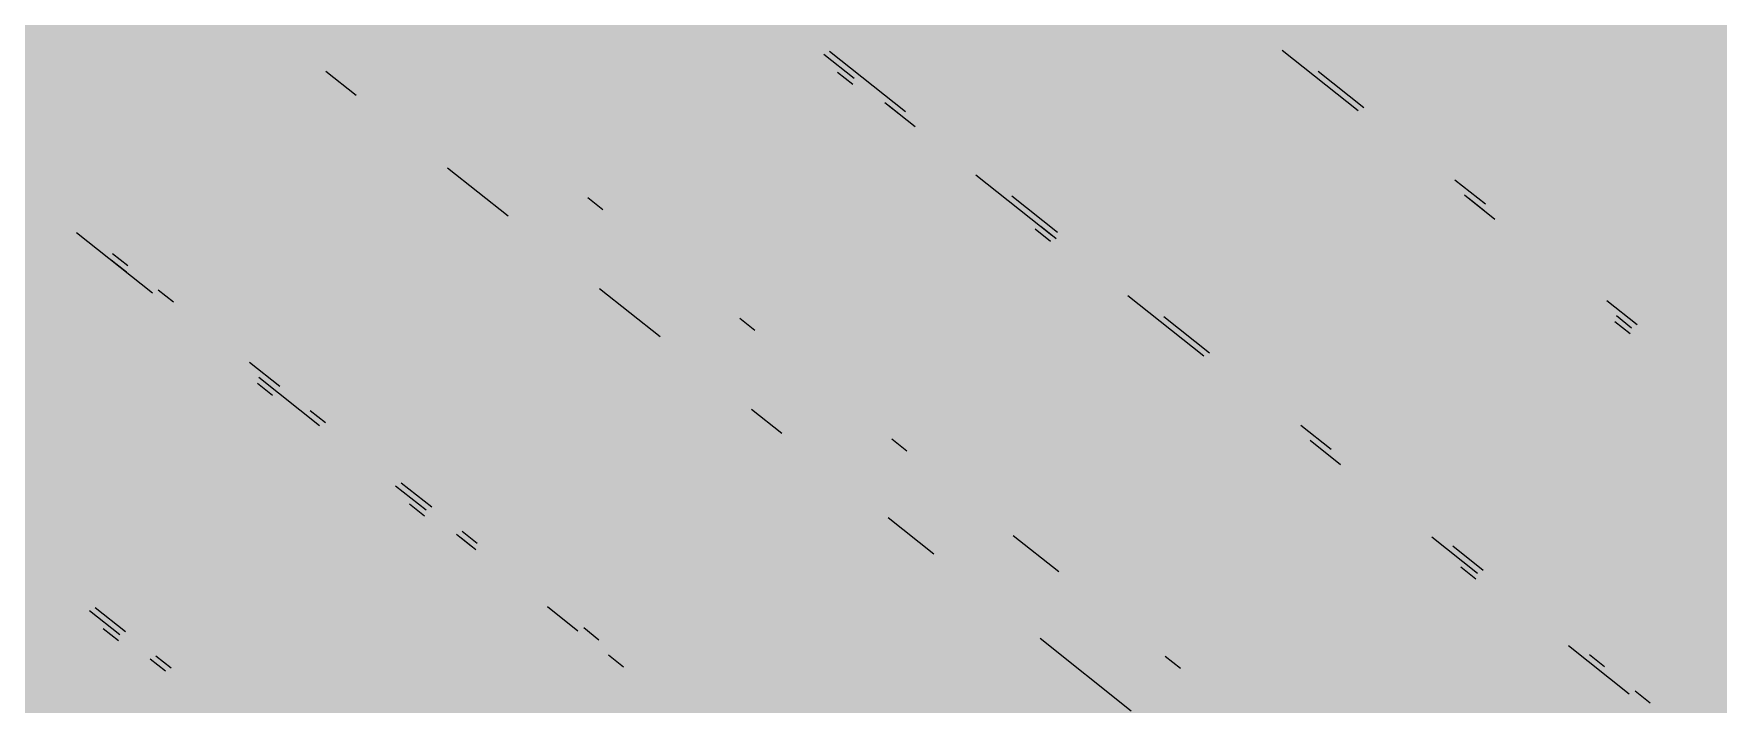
# Model space of a CAD drawing. Header units: millimetres. Extents: x 5 to 1315, y 5 to 292.
# Drawn here: x 1169.089 to 1172.768, y 91.334 to 92.797 of the extents above; entities that cross this region are included whole.
import ezdxf

# ---------------------------------------------------------------- set-up
doc = ezdxf.new("R2010")
doc.units = ezdxf.units.MM
doc.layers.add('EXISTING', color=7, linetype='Continuous')
doc.layers.add('IMAGES', color=7, linetype='Continuous')

# ---------------------------------------------------------------- blocks, each defined once
blk = doc.blocks.new('SHEET_03')
at = {"layer": 'EXISTING', "color": 250, "lineweight": 9}
for p, q in [((270.8148, 92.7527), (270.8812, 92.7)), ((270.9932, 92.6269), (270.8273, 92.7585)), ((271.8156, 92.7614), (271.9816, 92.6297)), ((269.7269, 92.7155), (269.7933, 92.6629)), ((270.878, 92.6864), (270.8448, 92.7127)), ((271.9941, 92.6356), (271.8945, 92.7146)), ((270.9476, 92.6473), (271.0139, 92.5947)), ((270.9901, 92.6132), (270.9569, 92.6396)), ((269.9925, 92.5048), (270.1253, 92.3995)), ((271.1467, 92.4893), (271.3127, 92.3576)), ((272.2597, 92.4249), (272.1933, 92.4775)), ((270.3322, 92.4127), (270.299, 92.4391)), ((271.3252, 92.3635), (271.2256, 92.4425)), ((272.214, 92.4453), (272.2804, 92.3927)), ((272.2565, 92.4112), (272.2233, 92.4376)), ((271.3096, 92.344), (271.2764, 92.3703)), ((271.3221, 92.3498), (271.2889, 92.3762)), ((269.1821, 92.3635), (269.3481, 92.2318)), ((269.2911, 92.2768), (269.2579, 92.3031)), ((269.2942, 92.2904), (269.261, 92.3167)), ((269.3938, 92.2114), (269.3606, 92.2377)), ((270.3244, 92.2414), (270.4572, 92.1361)), ((271.4787, 92.2259), (271.6447, 92.0942)), ((272.5916, 92.1615), (272.5252, 92.2141)), ((272.5459, 92.1819), (272.5791, 92.1556)), ((270.6641, 92.1494), (270.6309, 92.1757)), ((271.6571, 92.1001), (271.5576, 92.1791)), ((272.576, 92.142), (272.5428, 92.1683)), ((269.6262, 92.027), (269.5598, 92.0797)), ((269.6106, 92.0075), (269.5774, 92.0338)), ((269.5805, 92.0475), (269.7133, 91.9421)), ((269.7258, 91.948), (269.6926, 91.9743)), ((270.6564, 91.978), (270.7228, 91.9254)), ((271.9227, 91.8894), (271.8563, 91.942)), ((270.9961, 91.886), (270.9629, 91.9123)), ((271.877, 91.9098), (271.9434, 91.8572)), ((269.9581, 91.7636), (269.8917, 91.8163)), ((269.8793, 91.8104), (269.9456, 91.7577)), ((269.9425, 91.7441), (269.9093, 91.7704)), ((270.9552, 91.741), (271.0547, 91.662)), ((270.012, 91.7051), (270.0452, 91.6787)), ((270.0577, 91.6846), (270.0245, 91.7109)), ((270.0546, 91.671), (270.0214, 91.6973)), ((271.328, 91.6226), (271.2284, 91.7016)), ((272.1426, 91.6991), (272.2422, 91.6201)), ((272.2547, 91.626), (272.1883, 91.6786)), ((272.239, 91.6065), (272.2058, 91.6328)), ((269.2104, 91.5383), (269.2767, 91.4856)), ((269.2892, 91.4915), (269.2228, 91.5442)), ((270.2112, 91.547), (270.2776, 91.4943)), ((269.2736, 91.472), (269.2404, 91.4983)), ((270.3233, 91.4739), (270.2901, 91.5002)), ((271.2871, 91.4776), (271.4863, 91.3196)), ((272.4414, 91.4621), (272.5741, 91.3567)), ((269.3431, 91.4329), (269.3763, 91.4066)), ((269.3888, 91.4125), (269.3556, 91.4388)), ((270.344, 91.4417), (270.3772, 91.4153)), ((271.5936, 91.4119), (271.5604, 91.4382)), ((272.5202, 91.4153), (272.487, 91.4416)), ((272.6198, 91.3362), (272.5866, 91.3626))]:
    blk.add_line(p, q, dxfattribs=at)
at = {"layer": 'IMAGES', "color": 7}
for points in [[(268.9055, 92.7366), (269.3873, 92.7366), (268.9055, 92.833), (269.3873, 92.833)], [(269.3873, 92.7366), (269.4836, 92.7366), (269.3873, 92.833), (269.4836, 92.833)], [(269.4836, 92.7366), (269.58, 92.7366), (269.4836, 92.833), (269.58, 92.833)], [(269.58, 92.7366), (269.6764, 92.7366), (269.58, 92.833), (269.6764, 92.833)], [(269.6764, 92.7366), (269.8691, 92.7366), (269.6764, 92.833), (269.8691, 92.833)], [(269.8691, 92.7366), (269.9655, 92.7366), (269.8691, 92.833), (269.9655, 92.833)], [(269.9655, 92.7366), (270.0618, 92.7366), (269.9655, 92.833), (270.0618, 92.833)], [(270.0618, 92.7366), (270.5436, 92.7366), (270.0618, 92.833), (270.5436, 92.833)], [(270.5436, 92.7366), (270.64, 92.7366), (270.5436, 92.833), (270.64, 92.833)], [(270.64, 92.7366), (270.7364, 92.7366), (270.64, 92.833), (270.7364, 92.833)], [(270.7364, 92.7366), (270.9291, 92.7366), (270.7364, 92.833), (270.9291, 92.833)], [(270.9291, 92.7366), (271.0255, 92.7366), (270.9291, 92.833), (271.0255, 92.833)], [(271.0255, 92.7366), (271.5073, 92.7366), (271.0255, 92.833), (271.5073, 92.833)], [(271.5073, 92.7366), (271.6036, 92.7366), (271.5073, 92.833), (271.6036, 92.833)], [(271.6036, 92.7366), (271.7, 92.7366), (271.6036, 92.833), (271.7, 92.833)], [(271.7, 92.7366), (271.8927, 92.7366), (271.7, 92.833), (271.8927, 92.833)], [(271.8927, 92.7366), (271.9891, 92.7366), (271.8927, 92.833), (271.9891, 92.833)], [(271.9891, 92.7366), (272.0855, 92.7366), (271.9891, 92.833), (272.0855, 92.833)], [(272.0855, 92.7366), (272.5673, 92.7366), (272.0855, 92.833), (272.5673, 92.833)], [(272.5673, 92.7366), (272.6636, 92.7366), (272.5673, 92.833), (272.6636, 92.833)], [(272.6636, 92.7366), (272.76, 92.7366), (272.6636, 92.833), (272.76, 92.833)], [(272.76, 92.7366), (272.8564, 92.7366), (272.76, 92.833), (272.8564, 92.833)], [(269.0018, 92.6402), (269.4836, 92.6402), (269.0018, 92.7366), (269.4836, 92.7366)], [(269.4836, 92.6402), (269.58, 92.6402), (269.4836, 92.7366), (269.58, 92.7366)], [(269.58, 92.6402), (269.6764, 92.6402), (269.58, 92.7366), (269.6764, 92.7366)], [(269.6764, 92.6402), (269.8691, 92.6402), (269.6764, 92.7366), (269.8691, 92.7366)], [(269.8691, 92.5438), (269.9655, 92.5438), (269.8691, 92.7366), (269.9655, 92.7366)], [(269.9655, 92.6402), (270.0618, 92.6402), (269.9655, 92.7366), (270.0618, 92.7366)], [(270.0618, 92.6402), (270.2545, 92.6402), (270.0618, 92.7366), (270.2545, 92.7366)], [(270.2545, 92.6402), (270.64, 92.6402), (270.2545, 92.7366), (270.64, 92.7366)], [(270.64, 92.6402), (270.7364, 92.6402), (270.64, 92.7366), (270.7364, 92.7366)], [(270.7364, 92.6402), (270.8327, 92.6402), (270.7364, 92.7366), (270.8327, 92.7366)], [(270.8327, 92.6402), (271.0255, 92.6402), (270.8327, 92.7366), (271.0255, 92.7366)], [(271.0255, 92.6402), (271.1218, 92.6402), (271.0255, 92.7366), (271.1218, 92.7366)], [(271.1218, 92.6402), (271.2182, 92.6402), (271.1218, 92.7366), (271.2182, 92.7366)], [(271.2182, 92.6402), (271.7, 92.6402), (271.2182, 92.7366), (271.7, 92.7366)], [(271.7, 92.6402), (271.7964, 92.6402), (271.7, 92.7366), (271.7964, 92.7366)], [(271.7964, 92.6402), (271.9891, 92.6402), (271.7964, 92.7366), (271.9891, 92.7366)], [(271.9891, 92.6402), (272.0855, 92.6402), (271.9891, 92.7366), (272.0855, 92.7366)], [(272.0855, 92.6402), (272.1818, 92.6402), (272.0855, 92.7366), (272.1818, 92.7366)], [(272.1818, 92.6402), (272.6636, 92.6402), (272.1818, 92.7366), (272.6636, 92.7366)], [(272.6636, 92.6402), (272.76, 92.6402), (272.6636, 92.7366), (272.76, 92.7366)], [(272.76, 92.6402), (272.8564, 92.6402), (272.76, 92.7366), (272.8564, 92.7366)], [(269.0018, 92.5438), (269.0982, 92.5438), (269.0018, 92.6402), (269.0982, 92.6402)], [(269.0982, 92.5438), (269.1945, 92.5438), (269.0982, 92.6402), (269.1945, 92.6402)], [(269.1945, 92.5438), (269.58, 92.5438), (269.1945, 92.6402), (269.58, 92.6402)], [(269.58, 92.5438), (269.6764, 92.5438), (269.58, 92.6402), (269.6764, 92.6402)], [(269.6764, 92.5438), (269.7727, 92.5438), (269.6764, 92.6402), (269.7727, 92.6402)], [(269.7727, 92.5438), (269.8691, 92.5438), (269.7727, 92.6402), (269.8691, 92.6402)], [(269.9655, 92.5438), (270.0618, 92.5438), (269.9655, 92.6402), (270.0618, 92.6402)], [(270.0618, 92.5438), (270.1582, 92.5438), (270.0618, 92.6402), (270.1582, 92.6402)], [(270.1582, 92.5438), (270.2545, 92.5438), (270.1582, 92.6402), (270.2545, 92.6402)], [(270.2545, 92.5438), (270.3509, 92.5438), (270.2545, 92.6402), (270.3509, 92.6402)], [(270.3509, 92.5438), (270.7364, 92.5438), (270.3509, 92.6402), (270.7364, 92.6402)], [(270.7364, 92.5438), (270.8327, 92.5438), (270.7364, 92.6402), (270.8327, 92.6402)], [(270.8327, 92.5438), (270.9291, 92.5438), (270.8327, 92.6402), (270.9291, 92.6402)], [(270.9291, 92.5438), (271.0255, 92.5438), (270.9291, 92.6402), (271.0255, 92.6402)], [(271.0255, 92.4474), (271.1218, 92.4474), (271.0255, 92.6402), (271.1218, 92.6402)], [(271.1218, 92.5438), (271.2182, 92.5438), (271.1218, 92.6402), (271.2182, 92.6402)], [(271.2182, 92.5438), (271.3145, 92.5438), (271.2182, 92.6402), (271.3145, 92.6402)], [(271.3145, 92.5438), (271.7964, 92.5438), (271.3145, 92.6402), (271.7964, 92.6402)], [(271.7964, 92.5438), (271.8927, 92.5438), (271.7964, 92.6402), (271.8927, 92.6402)], [(271.8927, 92.5438), (272.1818, 92.5438), (271.8927, 92.6402), (272.1818, 92.6402)], [(272.1818, 92.5438), (272.76, 92.5438), (272.1818, 92.6402), (272.76, 92.6402)], [(272.76, 92.5438), (272.8564, 92.5438), (272.76, 92.6402), (272.8564, 92.6402)], [(268.9055, 92.4474), (269.0982, 92.4474), (268.9055, 92.5438), (269.0982, 92.5438)], [(269.0982, 92.4474), (269.1945, 92.4474), (269.0982, 92.5438), (269.1945, 92.5438)], [(269.1945, 92.4474), (269.2909, 92.4474), (269.1945, 92.5438), (269.2909, 92.5438)], [(269.2909, 92.4474), (269.6764, 92.4474), (269.2909, 92.5438), (269.6764, 92.5438)], [(269.6764, 92.4474), (269.7727, 92.4474), (269.6764, 92.5438), (269.7727, 92.5438)], [(269.7727, 92.4474), (269.8691, 92.4474), (269.7727, 92.5438), (269.8691, 92.5438)], [(269.8691, 92.4474), (269.9655, 92.4474), (269.8691, 92.5438), (269.9655, 92.5438)], [(269.9655, 92.4474), (270.1582, 92.4474), (269.9655, 92.5438), (270.1582, 92.5438)], [(270.1582, 92.4474), (270.2545, 92.4474), (270.1582, 92.5438), (270.2545, 92.5438)], [(270.2545, 92.4474), (270.3509, 92.4474), (270.2545, 92.5438), (270.3509, 92.5438)], [(270.3509, 92.4474), (270.4473, 92.4474), (270.3509, 92.5438), (270.4473, 92.5438)], [(270.4473, 92.4474), (270.8327, 92.4474), (270.4473, 92.5438), (270.8327, 92.5438)], [(270.8327, 92.4474), (270.9291, 92.4474), (270.8327, 92.5438), (270.9291, 92.5438)], [(270.9291, 92.4474), (271.0255, 92.4474), (270.9291, 92.5438), (271.0255, 92.5438)], [(271.1218, 92.4474), (271.2182, 92.4474), (271.1218, 92.5438), (271.2182, 92.5438)], [(271.2182, 92.4474), (271.3145, 92.4474), (271.2182, 92.5438), (271.3145, 92.5438)], [(271.3145, 92.4474), (271.4109, 92.4474), (271.3145, 92.5438), (271.4109, 92.5438)], [(271.4109, 92.4474), (271.8927, 92.4474), (271.4109, 92.5438), (271.8927, 92.5438)], [(271.8927, 92.4474), (271.9891, 92.4474), (271.8927, 92.5438), (271.9891, 92.5438)], [(271.9891, 92.4474), (272.0855, 92.4474), (271.9891, 92.5438), (272.0855, 92.5438)], [(272.0855, 92.4474), (272.2782, 92.4474), (272.0855, 92.5438), (272.2782, 92.5438)], [(272.2782, 92.4474), (272.3745, 92.4474), (272.2782, 92.5438), (272.3745, 92.5438)], [(272.3745, 92.4474), (272.9527, 92.4474), (272.3745, 92.5438), (272.9527, 92.5438)], [(269.0018, 92.351), (269.0982, 92.351), (269.0018, 92.4474), (269.0982, 92.4474)], [(269.0982, 92.351), (269.1945, 92.351), (269.0982, 92.4474), (269.1945, 92.4474)], [(269.1945, 92.351), (269.2909, 92.351), (269.1945, 92.4474), (269.2909, 92.4474)], [(269.2909, 92.351), (269.3873, 92.351), (269.2909, 92.4474), (269.3873, 92.4474)], [(269.3873, 92.351), (269.8691, 92.351), (269.3873, 92.4474), (269.8691, 92.4474)], [(269.8691, 92.351), (269.9655, 92.351), (269.8691, 92.4474), (269.9655, 92.4474)], [(269.9655, 92.351), (270.0618, 92.351), (269.9655, 92.4474), (270.0618, 92.4474)], [(270.0618, 92.351), (270.1582, 92.351), (270.0618, 92.4474), (270.1582, 92.4474)], [(270.1582, 92.351), (270.3509, 92.351), (270.1582, 92.4474), (270.3509, 92.4474)], [(270.3509, 92.351), (270.4473, 92.351), (270.3509, 92.4474), (270.4473, 92.4474)], [(270.4473, 92.351), (270.5436, 92.351), (270.4473, 92.4474), (270.5436, 92.4474)], [(270.5436, 92.351), (270.9291, 92.351), (270.5436, 92.4474), (270.9291, 92.4474)], [(270.9291, 92.351), (271.0255, 92.351), (270.9291, 92.4474), (271.0255, 92.4474)], [(271.0255, 92.351), (271.1218, 92.351), (271.0255, 92.4474), (271.1218, 92.4474)], [(271.1218, 92.351), (271.2182, 92.351), (271.1218, 92.4474), (271.2182, 92.4474)], [(271.2182, 92.351), (271.3145, 92.351), (271.2182, 92.4474), (271.3145, 92.4474)], [(271.3145, 92.351), (271.4109, 92.351), (271.3145, 92.4474), (271.4109, 92.4474)], [(271.4109, 92.351), (271.5073, 92.351), (271.4109, 92.4474), (271.5073, 92.4474)], [(271.5073, 92.351), (272.1818, 92.351), (271.5073, 92.4474), (272.1818, 92.4474)], [(272.1818, 92.351), (272.3745, 92.351), (272.1818, 92.4474), (272.3745, 92.4474)], [(272.3745, 92.351), (273.0491, 92.351), (272.3745, 92.4474), (273.0491, 92.4474)], [(269.0018, 92.2546), (269.0982, 92.2546), (269.0018, 92.351), (269.0982, 92.351)], [(269.0982, 92.2546), (269.1945, 92.2546), (269.0982, 92.351), (269.1945, 92.351)], [(269.1945, 92.2546), (269.3873, 92.2546), (269.1945, 92.351), (269.3873, 92.351)], [(269.3873, 92.2546), (269.4836, 92.2546), (269.3873, 92.351), (269.4836, 92.351)], [(269.4836, 92.2546), (269.9655, 92.2546), (269.4836, 92.351), (269.9655, 92.351)], [(269.9655, 92.2546), (270.0618, 92.2546), (269.9655, 92.351), (270.0618, 92.351)], [(270.0618, 92.2546), (270.1582, 92.2546), (270.0618, 92.351), (270.1582, 92.351)], [(270.1582, 92.2546), (270.2545, 92.2546), (270.1582, 92.351), (270.2545, 92.351)], [(270.2545, 92.2546), (270.3509, 92.2546), (270.2545, 92.351), (270.3509, 92.351)], [(270.3509, 92.2546), (270.5436, 92.2546), (270.3509, 92.351), (270.5436, 92.351)], [(270.5436, 92.2546), (270.64, 92.2546), (270.5436, 92.351), (270.64, 92.351)], [(270.64, 92.2546), (270.7364, 92.2546), (270.64, 92.351), (270.7364, 92.351)], [(270.7364, 92.2546), (271.1218, 92.2546), (270.7364, 92.351), (271.1218, 92.351)], [(271.1218, 92.2546), (271.2182, 92.2546), (271.1218, 92.351), (271.2182, 92.351)], [(271.2182, 92.2546), (271.3145, 92.2546), (271.2182, 92.351), (271.3145, 92.351)], [(271.3145, 92.2546), (271.5073, 92.2546), (271.3145, 92.351), (271.5073, 92.351)], [(271.5073, 92.2546), (271.6036, 92.2546), (271.5073, 92.351), (271.6036, 92.351)], [(271.6036, 92.2546), (271.7, 92.2546), (271.6036, 92.351), (271.7, 92.351)], [(271.7, 92.2546), (272.0855, 92.2546), (271.7, 92.351), (272.0855, 92.351)], [(272.0855, 92.2546), (272.1818, 92.2546), (272.0855, 92.351), (272.1818, 92.351)], [(272.1818, 92.2546), (272.2782, 92.2546), (272.1818, 92.351), (272.2782, 92.351)], [(272.2782, 92.2546), (272.4709, 92.2546), (272.2782, 92.351), (272.4709, 92.351)], [(272.4709, 92.2546), (272.5673, 92.2546), (272.4709, 92.351), (272.5673, 92.351)], [(272.5673, 92.2546), (272.6636, 92.2546), (272.5673, 92.351), (272.6636, 92.351)], [(272.6636, 92.2546), (273.1455, 92.2546), (272.6636, 92.351), (273.1455, 92.351)], [(268.6164, 92.1582), (269.0982, 92.1582), (268.6164, 92.2546), (269.0982, 92.2546)], [(269.0982, 92.1582), (269.1945, 92.1582), (269.0982, 92.2546), (269.1945, 92.2546)], [(269.1945, 92.1582), (269.2909, 92.1582), (269.1945, 92.2546), (269.2909, 92.2546)], [(269.2909, 92.1582), (269.4836, 92.1582), (269.2909, 92.2546), (269.4836, 92.2546)], [(269.4836, 92.1582), (269.58, 92.1582), (269.4836, 92.2546), (269.58, 92.2546)], [(269.58, 92.1582), (269.6764, 92.1582), (269.58, 92.2546), (269.6764, 92.2546)], [(269.6764, 92.1582), (270.0618, 92.1582), (269.6764, 92.2546), (270.0618, 92.2546)], [(270.0618, 92.1582), (270.1582, 92.1582), (270.0618, 92.2546), (270.1582, 92.2546)], [(270.1582, 92.1582), (270.2545, 92.1582), (270.1582, 92.2546), (270.2545, 92.2546)], [(270.2545, 92.1582), (270.3509, 92.1582), (270.2545, 92.2546), (270.3509, 92.2546)], [(270.3509, 92.1582), (270.4473, 92.1582), (270.3509, 92.2546), (270.4473, 92.2546)], [(270.4473, 92.1582), (270.64, 92.1582), (270.4473, 92.2546), (270.64, 92.2546)], [(270.64, 92.1582), (270.7364, 92.1582), (270.64, 92.2546), (270.7364, 92.2546)], [(270.7364, 92.1582), (270.8327, 92.1582), (270.7364, 92.2546), (270.8327, 92.2546)], [(270.8327, 92.1582), (271.2182, 92.1582), (270.8327, 92.2546), (271.2182, 92.2546)], [(271.2182, 92.1582), (271.4109, 92.1582), (271.2182, 92.2546), (271.4109, 92.2546)], [(271.4109, 92.1582), (271.6036, 92.1582), (271.4109, 92.2546), (271.6036, 92.2546)], [(271.6036, 92.1582), (271.7, 92.1582), (271.6036, 92.2546), (271.7, 92.2546)], [(271.7, 92.1582), (271.7964, 92.1582), (271.7, 92.2546), (271.7964, 92.2546)], [(271.7964, 92.1582), (272.2782, 92.1582), (271.7964, 92.2546), (272.2782, 92.2546)], [(272.2782, 92.1582), (272.3745, 92.1582), (272.2782, 92.2546), (272.3745, 92.2546)], [(272.3745, 92.1582), (272.4709, 92.1582), (272.3745, 92.2546), (272.4709, 92.2546)], [(272.4709, 92.1582), (272.6636, 92.1582), (272.4709, 92.2546), (272.6636, 92.2546)], [(272.6636, 92.1582), (272.76, 92.1582), (272.6636, 92.2546), (272.76, 92.2546)], [(272.76, 92.1582), (273.3382, 92.1582), (272.76, 92.2546), (273.3382, 92.2546)], [(268.7127, 92.0618), (269.2909, 92.0618), (268.7127, 92.1582), (269.2909, 92.1582)], [(269.2909, 92.0618), (269.3873, 92.0618), (269.2909, 92.1582), (269.3873, 92.1582)], [(269.3873, 92.0618), (269.4836, 92.0618), (269.3873, 92.1582), (269.4836, 92.1582)], [(269.4836, 92.0618), (269.58, 92.0618), (269.4836, 92.1582), (269.58, 92.1582)], [(269.58, 92.0618), (269.6764, 92.0618), (269.58, 92.1582), (269.6764, 92.1582)], [(269.6764, 92.0618), (269.7727, 92.0618), (269.6764, 92.1582), (269.7727, 92.1582)], [(269.7727, 92.0618), (270.2545, 92.0618), (269.7727, 92.1582), (270.2545, 92.1582)], [(270.2545, 92.0618), (270.3509, 92.0618), (270.2545, 92.1582), (270.3509, 92.1582)], [(270.3509, 92.0618), (270.4473, 92.0618), (270.3509, 92.1582), (270.4473, 92.1582)], [(270.4473, 92.0618), (270.5436, 92.0618), (270.4473, 92.1582), (270.5436, 92.1582)], [(270.5436, 92.0618), (270.64, 92.0618), (270.5436, 92.1582), (270.64, 92.1582)], [(270.64, 92.0618), (270.8327, 92.0618), (270.64, 92.1582), (270.8327, 92.1582)], [(270.8327, 92.0618), (270.9291, 92.0618), (270.8327, 92.1582), (270.9291, 92.1582)], [(270.9291, 92.0618), (271.4109, 92.0618), (270.9291, 92.1582), (271.4109, 92.1582)], [(271.4109, 92.0618), (271.5073, 92.0618), (271.4109, 92.1582), (271.5073, 92.1582)], [(271.5073, 92.0618), (271.7, 92.0618), (271.5073, 92.1582), (271.7, 92.1582)], [(271.7, 92.0618), (271.7964, 92.0618), (271.7, 92.1582), (271.7964, 92.1582)], [(271.7964, 92.0618), (271.8927, 92.0618), (271.7964, 92.1582), (271.8927, 92.1582)], [(271.8927, 92.0618), (272.3745, 92.0618), (271.8927, 92.1582), (272.3745, 92.1582)], [(272.3745, 92.0618), (272.4709, 92.0618), (272.3745, 92.1582), (272.4709, 92.1582)], [(272.4709, 92.0618), (272.5673, 92.0618), (272.4709, 92.1582), (272.5673, 92.1582)], [(272.5673, 92.0618), (272.76, 92.0618), (272.5673, 92.1582), (272.76, 92.1582)], [(272.76, 92.0618), (272.8564, 92.0618), (272.76, 92.1582), (272.8564, 92.1582)], [(268.9055, 91.9654), (269.3873, 91.9654), (268.9055, 92.0618), (269.3873, 92.0618)], [(269.3873, 91.9654), (269.4836, 91.9654), (269.3873, 92.0618), (269.4836, 92.0618)], [(269.4836, 91.9654), (269.58, 91.9654), (269.4836, 92.0618), (269.58, 92.0618)], [(269.58, 91.9654), (269.6764, 91.9654), (269.58, 92.0618), (269.6764, 92.0618)], [(269.6764, 91.9654), (269.7727, 91.9654), (269.6764, 92.0618), (269.7727, 92.0618)], [(269.7727, 91.9654), (269.8691, 91.9654), (269.7727, 92.0618), (269.8691, 92.0618)], [(269.8691, 91.9654), (270.3509, 91.9654), (269.8691, 92.0618), (270.3509, 92.0618)], [(270.3509, 91.9654), (270.4473, 91.9654), (270.3509, 92.0618), (270.4473, 92.0618)], [(270.4473, 91.9654), (270.5436, 91.9654), (270.4473, 92.0618), (270.5436, 92.0618)], [(270.5436, 91.9654), (270.7364, 91.9654), (270.5436, 92.0618), (270.7364, 92.0618)], [(270.7364, 91.9654), (270.8327, 91.9654), (270.7364, 92.0618), (270.8327, 92.0618)], [(270.8327, 91.9654), (270.9291, 91.9654), (270.8327, 92.0618), (270.9291, 92.0618)], [(270.9291, 91.9654), (271.0255, 91.9654), (270.9291, 92.0618), (271.0255, 92.0618)], [(271.0255, 91.9654), (271.6036, 91.9654), (271.0255, 92.0618), (271.6036, 92.0618)], [(271.6036, 91.9654), (271.7, 91.9654), (271.6036, 92.0618), (271.7, 92.0618)], [(271.7, 91.9654), (271.7964, 91.9654), (271.7, 92.0618), (271.7964, 92.0618)], [(271.7964, 91.9654), (271.8927, 91.9654), (271.7964, 92.0618), (271.8927, 92.0618)], [(271.8927, 91.9654), (272.4709, 91.9654), (271.8927, 92.0618), (272.4709, 92.0618)], [(272.4709, 91.9654), (272.5673, 91.9654), (272.4709, 92.0618), (272.5673, 92.0618)], [(272.5673, 91.9654), (272.6636, 91.9654), (272.5673, 92.0618), (272.6636, 92.0618)], [(272.6636, 91.9654), (272.8564, 91.9654), (272.6636, 92.0618), (272.8564, 92.0618)], [(269.0018, 91.869), (269.4836, 91.869), (269.0018, 91.9654), (269.4836, 91.9654)], [(269.4836, 91.869), (269.58, 91.869), (269.4836, 91.9654), (269.58, 91.9654)], [(269.58, 91.869), (269.6764, 91.869), (269.58, 91.9654), (269.6764, 91.9654)], [(269.6764, 91.869), (269.7727, 91.869), (269.6764, 91.9654), (269.7727, 91.9654)], [(269.7727, 91.869), (269.8691, 91.869), (269.7727, 91.9654), (269.8691, 91.9654)], [(269.8691, 91.869), (269.9655, 91.869), (269.8691, 91.9654), (269.9655, 91.9654)], [(269.9655, 91.869), (270.0618, 91.869), (269.9655, 91.9654), (270.0618, 91.9654)], [(270.0618, 91.869), (270.4473, 91.869), (270.0618, 91.9654), (270.4473, 91.9654)], [(270.4473, 91.869), (270.5436, 91.869), (270.4473, 91.9654), (270.5436, 91.9654)], [(270.5436, 91.869), (270.64, 91.869), (270.5436, 91.9654), (270.64, 91.9654)], [(270.64, 91.869), (270.7364, 91.869), (270.64, 91.9654), (270.7364, 91.9654)], [(270.7364, 91.869), (270.8327, 91.869), (270.7364, 91.9654), (270.8327, 91.9654)], [(270.8327, 91.869), (270.9291, 91.869), (270.8327, 91.9654), (270.9291, 91.9654)], [(270.9291, 91.869), (271.0255, 91.869), (270.9291, 91.9654), (271.0255, 91.9654)], [(271.0255, 91.869), (271.1218, 91.869), (271.0255, 91.9654), (271.1218, 91.9654)], [(271.1218, 91.869), (271.2182, 91.869), (271.1218, 91.9654), (271.2182, 91.9654)], [(271.2182, 91.869), (271.6036, 91.869), (271.2182, 91.9654), (271.6036, 91.9654)], [(271.6036, 91.869), (271.7, 91.869), (271.6036, 91.9654), (271.7, 91.9654)], [(271.7, 91.869), (271.7964, 91.869), (271.7, 91.9654), (271.7964, 91.9654)], [(271.7964, 91.869), (271.9891, 91.869), (271.7964, 91.9654), (271.9891, 91.9654)], [(271.9891, 91.869), (272.0855, 91.869), (271.9891, 91.9654), (272.0855, 91.9654)], [(272.0855, 91.869), (272.6636, 91.869), (272.0855, 91.9654), (272.6636, 91.9654)], [(272.6636, 91.869), (272.76, 91.869), (272.6636, 91.9654), (272.76, 91.9654)], [(272.76, 91.869), (272.9527, 91.869), (272.76, 91.9654), (272.9527, 91.9654)], [(269.0018, 91.7726), (269.0982, 91.7726), (269.0018, 91.869), (269.0982, 91.869)], [(269.0982, 91.7726), (269.58, 91.7726), (269.0982, 91.869), (269.58, 91.869)], [(269.58, 91.7726), (269.6764, 91.7726), (269.58, 91.869), (269.6764, 91.869)], [(269.6764, 91.7726), (269.7727, 91.7726), (269.6764, 91.869), (269.7727, 91.869)], [(269.7727, 91.7726), (269.9655, 91.7726), (269.7727, 91.869), (269.9655, 91.869)], [(269.9655, 91.7726), (270.0618, 91.7726), (269.9655, 91.869), (270.0618, 91.869)], [(270.0618, 91.7726), (270.1582, 91.7726), (270.0618, 91.869), (270.1582, 91.869)], [(270.1582, 91.7726), (270.5436, 91.7726), (270.1582, 91.869), (270.5436, 91.869)], [(270.5436, 91.7726), (270.64, 91.7726), (270.5436, 91.869), (270.64, 91.869)], [(270.64, 91.7726), (270.7364, 91.7726), (270.64, 91.869), (270.7364, 91.869)], [(270.7364, 91.7726), (271.1218, 91.7726), (270.7364, 91.869), (271.1218, 91.869)], [(271.1218, 91.7726), (271.2182, 91.7726), (271.1218, 91.869), (271.2182, 91.869)], [(271.2182, 91.7726), (271.3145, 91.7726), (271.2182, 91.869), (271.3145, 91.869)], [(271.3145, 91.7726), (271.7964, 91.7726), (271.3145, 91.869), (271.7964, 91.869)], [(271.7964, 91.7726), (271.8927, 91.7726), (271.7964, 91.869), (271.8927, 91.869)], [(271.8927, 91.7726), (272.0855, 91.7726), (271.8927, 91.869), (272.0855, 91.869)], [(272.0855, 91.7726), (272.1818, 91.7726), (272.0855, 91.869), (272.1818, 91.869)], [(272.1818, 91.7726), (272.2782, 91.7726), (272.1818, 91.869), (272.2782, 91.869)], [(272.2782, 91.7726), (272.76, 91.7726), (272.2782, 91.869), (272.76, 91.869)], [(272.76, 91.7726), (272.8564, 91.7726), (272.76, 91.869), (272.8564, 91.869)], [(268.9055, 91.6762), (269.0982, 91.6762), (268.9055, 91.7726), (269.0982, 91.7726)], [(269.0982, 91.6762), (269.1945, 91.6762), (269.0982, 91.7726), (269.1945, 91.7726)], [(269.1945, 91.6762), (269.7727, 91.6762), (269.1945, 91.7726), (269.7727, 91.7726)], [(269.7727, 91.6762), (269.8691, 91.6762), (269.7727, 91.7726), (269.8691, 91.7726)], [(269.8691, 91.6762), (270.0618, 91.6762), (269.8691, 91.7726), (270.0618, 91.7726)], [(270.0618, 91.6762), (270.1582, 91.6762), (270.0618, 91.7726), (270.1582, 91.7726)], [(270.1582, 91.6762), (270.2545, 91.6762), (270.1582, 91.7726), (270.2545, 91.7726)], [(270.2545, 91.6762), (270.7364, 91.6762), (270.2545, 91.7726), (270.7364, 91.7726)], [(270.7364, 91.6762), (270.8327, 91.6762), (270.7364, 91.7726), (270.8327, 91.7726)], [(270.8327, 91.6762), (270.9291, 91.6762), (270.8327, 91.7726), (270.9291, 91.7726)], [(270.9291, 91.6762), (271.0255, 91.6762), (270.9291, 91.7726), (271.0255, 91.7726)], [(271.0255, 91.6762), (271.1218, 91.6762), (271.0255, 91.7726), (271.1218, 91.7726)], [(271.1218, 91.6762), (271.2182, 91.6762), (271.1218, 91.7726), (271.2182, 91.7726)], [(271.2182, 91.6762), (271.3145, 91.6762), (271.2182, 91.7726), (271.3145, 91.7726)], [(271.3145, 91.6762), (271.4109, 91.6762), (271.3145, 91.7726), (271.4109, 91.7726)], [(271.4109, 91.5798), (271.9891, 91.5798), (271.4109, 91.7726), (271.9891, 91.7726)], [(271.9891, 91.6762), (272.0855, 91.6762), (271.9891, 91.7726), (272.0855, 91.7726)], [(272.0855, 91.6762), (272.1818, 91.6762), (272.0855, 91.7726), (272.1818, 91.7726)], [(272.1818, 91.6762), (272.2782, 91.6762), (272.1818, 91.7726), (272.2782, 91.7726)], [(272.2782, 91.6762), (272.3745, 91.6762), (272.2782, 91.7726), (272.3745, 91.7726)], [(272.3745, 91.6762), (272.8564, 91.6762), (272.3745, 91.7726), (272.8564, 91.7726)], [(269.0018, 91.5798), (269.1945, 91.5798), (269.0018, 91.6762), (269.1945, 91.6762)], [(269.1945, 91.5798), (269.3873, 91.5798), (269.1945, 91.6762), (269.3873, 91.6762)], [(269.3873, 91.5798), (269.8691, 91.5798), (269.3873, 91.6762), (269.8691, 91.6762)], [(269.8691, 91.5798), (269.9655, 91.5798), (269.8691, 91.6762), (269.9655, 91.6762)], [(269.9655, 91.5798), (270.0618, 91.5798), (269.9655, 91.6762), (270.0618, 91.6762)], [(270.0618, 91.5798), (270.1582, 91.5798), (270.0618, 91.6762), (270.1582, 91.6762)], [(270.1582, 91.5798), (270.2545, 91.5798), (270.1582, 91.6762), (270.2545, 91.6762)], [(270.2545, 91.5798), (270.3509, 91.5798), (270.2545, 91.6762), (270.3509, 91.6762)], [(270.3509, 91.5798), (270.8327, 91.5798), (270.3509, 91.6762), (270.8327, 91.6762)], [(270.8327, 91.5798), (271.0255, 91.5798), (270.8327, 91.6762), (271.0255, 91.6762)], [(271.0255, 91.5798), (271.1218, 91.5798), (271.0255, 91.6762), (271.1218, 91.6762)], [(271.1218, 91.5798), (271.2182, 91.5798), (271.1218, 91.6762), (271.2182, 91.6762)], [(271.2182, 91.5798), (271.3145, 91.5798), (271.2182, 91.6762), (271.3145, 91.6762)], [(271.3145, 91.5798), (271.4109, 91.5798), (271.3145, 91.6762), (271.4109, 91.6762)], [(271.9891, 91.5798), (272.0855, 91.5798), (271.9891, 91.6762), (272.0855, 91.6762)], [(272.0855, 91.5798), (272.1818, 91.5798), (272.0855, 91.6762), (272.1818, 91.6762)], [(272.1818, 91.5798), (272.2782, 91.5798), (272.1818, 91.6762), (272.2782, 91.6762)], [(272.2782, 91.5798), (272.3745, 91.5798), (272.2782, 91.6762), (272.3745, 91.6762)], [(272.3745, 91.5798), (272.4709, 91.5798), (272.3745, 91.6762), (272.4709, 91.6762)], [(272.4709, 91.5798), (273.0491, 91.5798), (272.4709, 91.6762), (273.0491, 91.6762)], [(269.0018, 91.4834), (269.0982, 91.4834), (269.0018, 91.5798), (269.0982, 91.5798)], [(269.0982, 91.4834), (269.2909, 91.4834), (269.0982, 91.5798), (269.2909, 91.5798)], [(269.2909, 91.4834), (269.3873, 91.4834), (269.2909, 91.5798), (269.3873, 91.5798)], [(269.3873, 91.4834), (269.4836, 91.4834), (269.3873, 91.5798), (269.4836, 91.5798)], [(269.4836, 91.4834), (269.9655, 91.4834), (269.4836, 91.5798), (269.9655, 91.5798)], [(269.9655, 91.4834), (270.0618, 91.4834), (269.9655, 91.5798), (270.0618, 91.5798)], [(270.0618, 91.4834), (270.1582, 91.4834), (270.0618, 91.5798), (270.1582, 91.5798)], [(270.1582, 91.4834), (270.2545, 91.4834), (270.1582, 91.5798), (270.2545, 91.5798)], [(270.2545, 91.4834), (270.3509, 91.4834), (270.2545, 91.5798), (270.3509, 91.5798)], [(270.3509, 91.4834), (271.0255, 91.4834), (270.3509, 91.5798), (271.0255, 91.5798)], [(271.0255, 91.4834), (271.1218, 91.4834), (271.0255, 91.5798), (271.1218, 91.5798)], [(271.1218, 91.4834), (271.2182, 91.4834), (271.1218, 91.5798), (271.2182, 91.5798)], [(271.2182, 91.4834), (271.3145, 91.4834), (271.2182, 91.5798), (271.3145, 91.5798)], [(271.3145, 91.4834), (271.4109, 91.4834), (271.3145, 91.5798), (271.4109, 91.5798)], [(271.4109, 91.4834), (271.5073, 91.4834), (271.4109, 91.5798), (271.5073, 91.5798)], [(271.5073, 91.4834), (271.6036, 91.4834), (271.5073, 91.5798), (271.6036, 91.5798)], [(271.6036, 91.4834), (271.7, 91.4834), (271.6036, 91.5798), (271.7, 91.5798)], [(271.7, 91.4834), (272.0855, 91.4834), (271.7, 91.5798), (272.0855, 91.5798)], [(272.0855, 91.4834), (272.1818, 91.4834), (272.0855, 91.5798), (272.1818, 91.5798)], [(272.1818, 91.4834), (272.2782, 91.4834), (272.1818, 91.5798), (272.2782, 91.5798)], [(272.2782, 91.4834), (272.3745, 91.4834), (272.2782, 91.5798), (272.3745, 91.5798)], [(272.3745, 91.4834), (272.4709, 91.4834), (272.3745, 91.5798), (272.4709, 91.5798)], [(272.4709, 91.4834), (272.5673, 91.4834), (272.4709, 91.5798), (272.5673, 91.5798)], [(272.5673, 91.4834), (273.1455, 91.4834), (272.5673, 91.5798), (273.1455, 91.5798)], [(268.6164, 91.387), (269.0982, 91.387), (268.6164, 91.4834), (269.0982, 91.4834)], [(269.0982, 91.387), (269.1945, 91.387), (269.0982, 91.4834), (269.1945, 91.4834)], [(269.1945, 91.387), (269.2909, 91.387), (269.1945, 91.4834), (269.2909, 91.4834)], [(269.2909, 91.387), (269.3873, 91.387), (269.2909, 91.4834), (269.3873, 91.4834)], [(269.3873, 91.387), (269.4836, 91.387), (269.3873, 91.4834), (269.4836, 91.4834)], [(269.4836, 91.387), (269.58, 91.387), (269.4836, 91.4834), (269.58, 91.4834)], [(269.58, 91.387), (270.0618, 91.387), (269.58, 91.4834), (270.0618, 91.4834)], [(270.0618, 91.387), (270.2545, 91.387), (270.0618, 91.4834), (270.2545, 91.4834)], [(270.2545, 91.387), (270.4473, 91.387), (270.2545, 91.4834), (270.4473, 91.4834)], [(270.4473, 91.387), (270.64, 91.387), (270.4473, 91.4834), (270.64, 91.4834)], [(270.64, 91.387), (271.1218, 91.387), (270.64, 91.4834), (271.1218, 91.4834)], [(271.1218, 91.387), (271.2182, 91.387), (271.1218, 91.4834), (271.2182, 91.4834)], [(271.2182, 91.387), (271.4109, 91.387), (271.2182, 91.4834), (271.4109, 91.4834)], [(271.4109, 91.387), (271.5073, 91.387), (271.4109, 91.4834), (271.5073, 91.4834)], [(271.5073, 91.387), (271.6036, 91.387), (271.5073, 91.4834), (271.6036, 91.4834)], [(271.6036, 91.387), (271.7, 91.387), (271.6036, 91.4834), (271.7, 91.4834)], [(271.7, 91.387), (271.7964, 91.387), (271.7, 91.4834), (271.7964, 91.4834)], [(271.7964, 91.387), (272.2782, 91.387), (271.7964, 91.4834), (272.2782, 91.4834)], [(272.2782, 91.387), (272.3745, 91.387), (272.2782, 91.4834), (272.3745, 91.4834)], [(272.3745, 91.387), (272.4709, 91.387), (272.3745, 91.4834), (272.4709, 91.4834)], [(272.4709, 91.387), (272.5673, 91.387), (272.4709, 91.4834), (272.5673, 91.4834)], [(272.5673, 91.387), (272.6636, 91.387), (272.5673, 91.4834), (272.6636, 91.4834)], [(272.6636, 91.387), (272.76, 91.387), (272.6636, 91.4834), (272.76, 91.4834)], [(272.76, 91.387), (273.2418, 91.387), (272.76, 91.4834), (273.2418, 91.4834)], [(268.7127, 91.2906), (269.1945, 91.2906), (268.7127, 91.387), (269.1945, 91.387)], [(269.1945, 91.2906), (269.2909, 91.2906), (269.1945, 91.387), (269.2909, 91.387)], [(269.2909, 91.2906), (269.3873, 91.2906), (269.2909, 91.387), (269.3873, 91.387)], [(269.3873, 91.2906), (269.58, 91.2906), (269.3873, 91.387), (269.58, 91.387)], [(269.58, 91.2906), (269.6764, 91.2906), (269.58, 91.387), (269.6764, 91.387)], [(269.6764, 91.2906), (269.7727, 91.2906), (269.6764, 91.387), (269.7727, 91.387)], [(269.7727, 91.2906), (270.2545, 91.2906), (269.7727, 91.387), (270.2545, 91.387)], [(270.2545, 91.2906), (270.3509, 91.2906), (270.2545, 91.387), (270.3509, 91.387)], [(270.3509, 91.2906), (270.4473, 91.2906), (270.3509, 91.387), (270.4473, 91.387)], [(270.4473, 91.2906), (270.64, 91.2906), (270.4473, 91.387), (270.64, 91.387)], [(270.64, 91.2906), (270.7364, 91.2906), (270.64, 91.387), (270.7364, 91.387)], [(270.7364, 91.2906), (271.2182, 91.2906), (270.7364, 91.387), (271.2182, 91.387)], [(271.2182, 91.2906), (271.3145, 91.2906), (271.2182, 91.387), (271.3145, 91.387)], [(271.3145, 91.2906), (271.4109, 91.2906), (271.3145, 91.387), (271.4109, 91.387)], [(271.4109, 91.2906), (271.5073, 91.2906), (271.4109, 91.387), (271.5073, 91.387)], [(271.5073, 91.2906), (271.6036, 91.2906), (271.5073, 91.387), (271.6036, 91.387)], [(271.6036, 91.2906), (271.7, 91.2906), (271.6036, 91.387), (271.7, 91.387)], [(271.7, 91.2906), (271.7964, 91.2906), (271.7, 91.387), (271.7964, 91.387)], [(271.7964, 91.2906), (271.8927, 91.2906), (271.7964, 91.387), (271.8927, 91.387)], [(271.8927, 91.2906), (271.9891, 91.2906), (271.8927, 91.387), (271.9891, 91.387)], [(271.9891, 91.2906), (272.3745, 91.2906), (271.9891, 91.387), (272.3745, 91.387)], [(272.3745, 91.2906), (272.4709, 91.2906), (272.3745, 91.387), (272.4709, 91.387)], [(272.4709, 91.2906), (272.6636, 91.2906), (272.4709, 91.387), (272.6636, 91.387)], [(272.6636, 91.2906), (272.8564, 91.2906), (272.6636, 91.387), (272.8564, 91.387)]]:
    blk.add_solid(points, dxfattribs=at)

msp = doc.modelspace()

# ---------------------------------------------------------------- block references
msp.add_blockref('SHEET_03', (900, 0))

doc.saveas('drawing.dxf')
